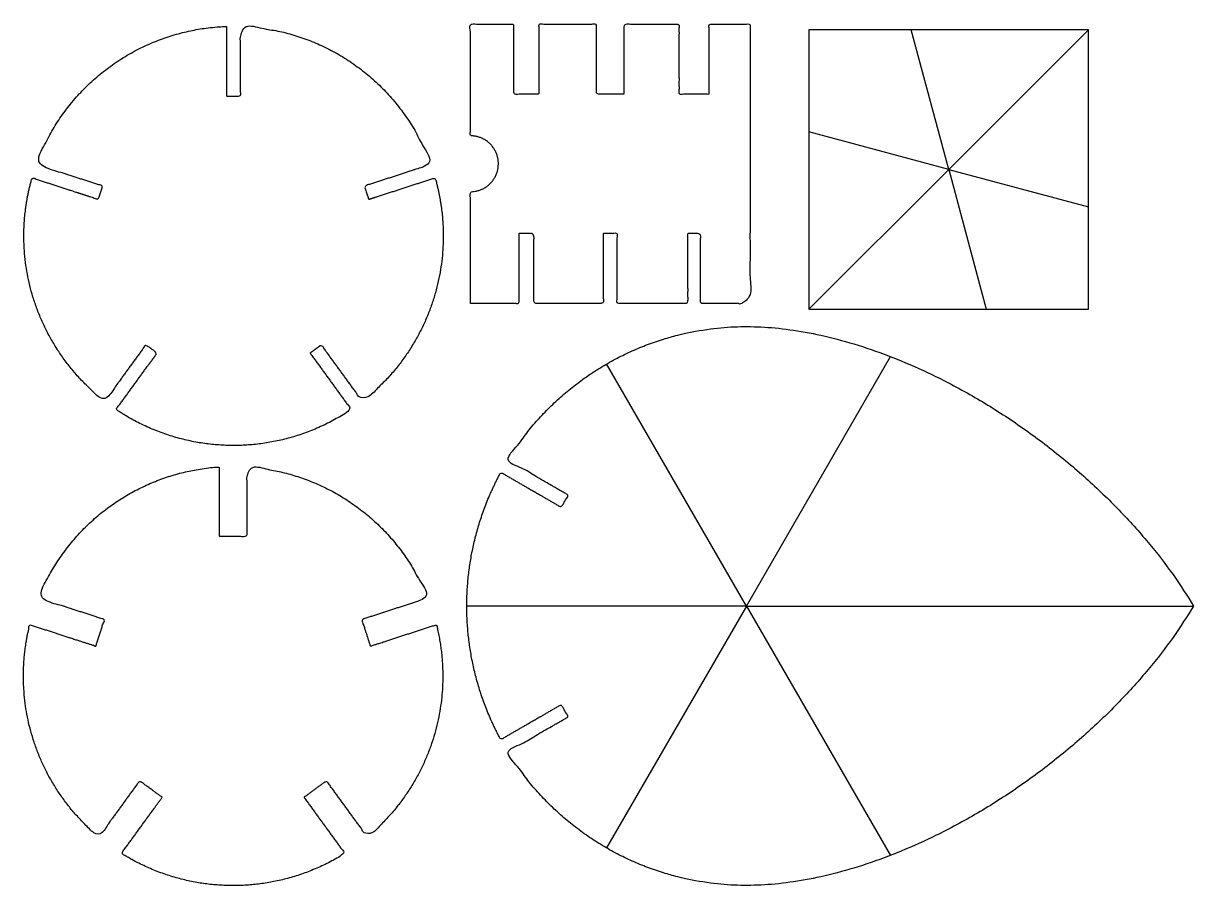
# Model space of a CAD drawing. Header units: millimetres. Extents: x 3.44 to 7.62, y 6.89 to 9.97.
import ezdxf

# ---------------------------------------------------------------- set-up
doc = ezdxf.new("R2010")
doc.units = ezdxf.units.MM
doc.layers.add('Default', color=18, linetype='Continuous', true_color=0x000000)

msp = doc.modelspace()

# ---------------------------------------------------------------- linework, layer by layer
at = {"layer": 'Default'}
for p, q in [((6.7487, 9.449), (6.6147, 9.949)), ((6.7487, 9.449), (7.2487, 9.949)), ((6.7487, 9.449), (6.2487, 9.583)), ((6.7487, 9.449), (6.2487, 8.949)), ((6.7487, 9.449), (7.2487, 9.315)), ((6.7487, 9.449), (6.8827, 8.949)), ((6.0248, 7.8867), (5.5248, 8.7528)), ((6.0248, 7.8867), (6.5401, 8.7793)), ((6.0248, 7.8867), (5.0248, 7.8867)), ((6.0248, 7.8867), (5.0248, 7.8867)), ((6.0248, 7.8867), (5.5248, 7.0207)), ((6.0248, 7.8867), (7.6244, 7.8867)), ((6.0248, 7.8867), (6.5401, 6.9942))]:
    msp.add_line(p, q, dxfattribs=at)
msp.add_lwpolyline([(6.2487, 8.949), (7.2487, 8.949), (7.2487, 9.949), (6.2487, 9.949)], close=True, dxfattribs=at)
for points, weights, knots in [([(4.9406, 9.2111), (4.9406, 9.3171), (4.9114, 9.4191), (4.7927, 9.3805), (4.6739, 9.3419), (4.6661, 9.3656), (4.6584, 9.3894), (4.7772, 9.428), (4.8959, 9.4666), (4.7229, 9.9439), (4.2156, 9.9609), (4.2156, 9.836), (4.2156, 9.7111), (4.1906, 9.7111), (4.1656, 9.7111), (4.1656, 9.8359), (4.1656, 9.9608), (3.6583, 9.9438), (3.4852, 9.4666), (3.604, 9.428), (3.7228, 9.3894), (3.7151, 9.3656), (3.7074, 9.3419), (3.5886, 9.3804), (3.4699, 9.419), (3.4406, 9.3171), (3.4406, 9.2111), (3.4406, 8.8446), (3.7297, 8.6192), (3.8031, 8.7203), (3.8765, 8.8213), (3.8967, 8.8066), (3.917, 8.7919), (3.8436, 8.6909), (3.7702, 8.5899), (3.9607, 8.4611), (4.1906, 8.4611), (4.4206, 8.4611), (4.6111, 8.5898), (4.5377, 8.6909), (4.4643, 8.7919), (4.4845, 8.8066), (4.5047, 8.8213), (4.5781, 8.7203), (4.6515, 8.6193), (4.9406, 8.8446), (4.9406, 9.2111)], [1, 0.944691734831, 0.910271656889, 0.910271656889, 0.910271656889, 0.910271656889, 0.910271656889, 0.910271656889, 0.910271656889, 0.791117011744, 1.00252443258, 1.00252443258, 1.00252443258, 1.00252443258, 1.00252443258, 1.00252443258, 1.00252443258, 0.791119605073, 0.910272199541, 0.910272199541, 0.910272199541, 0.910272199541, 0.910272199541, 0.910272199541, 0.910272199541, 0.94469243609, 1.00000124338, 0.83164841437, 0.856831235719, 0.856831235719, 0.856831235719, 0.856831235719, 0.856831235719, 0.856831235719, 0.856831235719, 0.882673437025, 0.994769329186, 0.882672414372, 0.856830764209, 0.856830764209, 0.856830764209, 0.856830764209, 0.856830764209, 0.856830764209, 0.856830764209, 0.831649380109, 1.00000107822], [0, 0, 0, 0.222465, 0.222465, 0.472471, 0.472471, 0.522472, 0.522472, 0.772251, 0.772251, 1.650189, 1.650189, 1.900194, 1.900194, 1.950196, 1.950196, 2.199917, 2.199917, 3.077849, 3.077849, 3.327857, 3.327857, 3.377858, 3.377858, 3.627626, 3.627626, 3.850094, 3.850094, 4.527256, 4.527256, 4.777264, 4.777264, 4.827266, 4.827266, 5.077029, 5.077029, 5.530283, 5.530283, 5.983541, 5.983541, 6.233548, 6.233548, 6.28355, 6.28355, 6.533321, 6.533321, 7.210485, 7.210485, 7.210485]), ([(5.0378, 8.9693), (5.1243, 8.9693), (5.2108, 8.9693), (5.2108, 9.0943), (5.2108, 9.2193), (5.2378, 9.2193), (5.2648, 9.2193), (5.2648, 9.0943), (5.2648, 8.9693), (5.3888, 8.9693), (5.5128, 8.9693), (5.5128, 9.0943), (5.5128, 9.2193), (5.5378, 9.2193), (5.5628, 9.2193), (5.5628, 9.0943), (5.5628, 8.9693), (5.6888, 8.9693), (5.8148, 8.9693), (5.8148, 9.0943), (5.8148, 9.2193), (5.8378, 9.2193), (5.8608, 9.2193), (5.8608, 9.0943), (5.8608, 8.9693), (5.9493, 8.9693), (6.0378, 8.9693), (6.0378, 9.4693), (6.0378, 9.9693), (5.9648, 9.9693), (5.8918, 9.9693), (5.8918, 9.8443), (5.8918, 9.7193), (5.8378, 9.7193), (5.7838, 9.7193), (5.7838, 9.8443), (5.7838, 9.9693), (5.6858, 9.9693), (5.5878, 9.9693), (5.5878, 9.8443), (5.5878, 9.7193), (5.5378, 9.7193), (5.4878, 9.7193), (5.4878, 9.8443), (5.4878, 9.9693), (5.3858, 9.9693), (5.2838, 9.9693), (5.2838, 9.8443), (5.2838, 9.7193), (5.2378, 9.7193), (5.1918, 9.7193), (5.1918, 9.8443), (5.1918, 9.9693), (5.1148, 9.9693), (5.0378, 9.9693), (5.0378, 9.7693), (5.0378, 9.5693), (5.1378, 9.5693), (5.1378, 9.4693), (5.1378, 9.3693), (5.0378, 9.3693), (5.0378, 9.1693), (5.0378, 8.9693)], [1, 1, 1, 1, 1, 1, 1, 1, 1, 1, 1, 1, 1, 1, 1, 1, 1, 1, 1, 1, 1, 1, 1, 1, 1, 1, 1, 1, 1, 1, 1, 1, 1, 1, 1, 1, 1, 1, 1, 1, 1, 1, 1, 1, 1, 1, 1, 1, 1, 1, 1, 1, 1, 1, 1, 1, 1, 0.707106781187, 1, 0.707106781187, 1, 1, 1], [0, 0, 0, 0.173, 0.173, 0.423, 0.423, 0.477, 0.477, 0.727, 0.727, 0.975, 0.975, 1.225, 1.225, 1.275, 1.275, 1.525, 1.525, 1.777, 1.777, 2.027, 2.027, 2.073, 2.073, 2.323, 2.323, 2.5, 2.5, 3.5, 3.5, 3.646, 3.646, 3.896, 3.896, 4.004, 4.004, 4.254, 4.254, 4.45, 4.45, 4.7, 4.7, 4.8, 4.8, 5.05, 5.05, 5.254, 5.254, 5.504, 5.504, 5.596, 5.596, 5.846, 5.846, 6, 6, 6.4, 6.4, 6.55708, 6.55708, 6.714159, 6.714159, 7.114159, 7.114159, 7.114159]), ([(7.6244, 7.8867), (7.0248, 8.8867), (6.0248, 8.8867), (5.464, 8.8867), (5.1714, 8.4083), (5.2796, 8.3459), (5.3878, 8.2834), (5.3753, 8.2617), (5.3628, 8.2401), (5.2546, 8.3025), (5.1465, 8.365), (5.0248, 8.1413), (5.0248, 7.8867), (5.0248, 7.6321), (5.1464, 7.4085), (5.2546, 7.4709), (5.3628, 7.5334), (5.3753, 7.5117), (5.3878, 7.4901), (5.2796, 7.4277), (5.1715, 7.3652), (5.464, 6.8867), (6.0248, 6.8867), (7.0248, 6.8867), (7.6244, 7.8867)], [1, 0.707106781187, 1, 0.811495389964, 0.865632027471, 0.865632027471, 0.865632027471, 0.865632027471, 0.865632027471, 0.865632027471, 0.865632027471, 0.898668035425, 0.993439633174, 0.898667499847, 0.865631654083, 0.865631654083, 0.865631654083, 0.865631654083, 0.865631654083, 0.865631654083, 0.865631654083, 0.811495467207, 0.999999752939, 0.707106606488, 0.999999752939], [0, 0, 0, 1.570796, 1.570796, 2.581753, 2.581753, 2.831756, 2.831756, 2.881756, 2.881756, 3.131579, 3.131579, 3.643199, 3.643199, 4.154822, 4.154822, 4.404827, 4.404827, 4.454828, 4.454828, 4.704647, 4.704647, 5.715603, 5.715603, 7.286402, 7.286402, 7.286402]), ([(4.9389, 7.6361), (4.9389, 7.7294), (4.916, 7.8198), (4.798, 7.7815), (4.6799, 7.7431), (4.6644, 7.7906), (4.649, 7.8382), (4.7671, 7.8766), (4.8851, 7.9149), (4.7097, 8.353), (4.2389, 8.3845), (4.2389, 8.2603), (4.2389, 8.1361), (4.1889, 8.1361), (4.1389, 8.1361), (4.1389, 8.2603), (4.1389, 8.3845), (3.668, 8.353), (3.4926, 7.9149), (3.6107, 7.8766), (3.7288, 7.8382), (3.7134, 7.7906), (3.6979, 7.7431), (3.5798, 7.7815), (3.4617, 7.8198), (3.4389, 7.7294), (3.4389, 7.6361), (3.4389, 7.285), (3.7086, 7.0601), (3.7816, 7.1606), (3.8545, 7.261), (3.895, 7.2316), (3.9354, 7.2022), (3.8625, 7.1018), (3.7895, 7.0013), (3.9726, 6.8861), (4.1889, 6.8861), (4.4052, 6.8861), (4.5883, 7.0013), (4.5153, 7.1018), (4.4423, 7.2022), (4.4828, 7.2316), (4.5232, 7.261), (4.5962, 7.1606), (4.6692, 7.0601), (4.9389, 7.285), (4.9389, 7.6361)], [1, 0.951013088614, 0.918412473208, 0.918412473208, 0.918412473208, 0.918412473208, 0.918412473208, 0.918412473208, 0.918412473208, 0.813457083663, 1.00572043084, 1.00572043084, 1.00572043084, 1.00572043084, 1.00572043084, 1.00572043084, 1.00572043084, 0.813457083663, 0.918412473208, 0.918412473208, 0.918412473208, 0.918412473208, 0.918412473208, 0.918412473208, 0.918412473208, 0.951013088614, 1, 0.837568353754, 0.855298199871, 0.855298199871, 0.855298199871, 0.855298199871, 0.855298199871, 0.855298199871, 0.855298199871, 0.883946178834, 0.989549717076, 0.883946178834, 0.855298199871, 0.855298199871, 0.855298199871, 0.855298199871, 0.855298199871, 0.855298199871, 0.855298199871, 0.837568353754, 1], [0, 0, 0, 0.197039, 0.197039, 0.44537, 0.44537, 0.54537, 0.54537, 0.793702, 0.793702, 1.619532, 1.619532, 1.867863, 1.867863, 1.967863, 1.967863, 2.216195, 2.216195, 3.042025, 3.042025, 3.290356, 3.290356, 3.390356, 3.390356, 3.638688, 3.638688, 3.835727, 3.835727, 4.489072, 4.489072, 4.737403, 4.737403, 4.837403, 4.837403, 5.085735, 5.085735, 5.514987, 5.514987, 5.944239, 5.944239, 6.192571, 6.192571, 6.292571, 6.292571, 6.540902, 6.540902, 7.194247, 7.194247, 7.194247])]:
    msp.add_rational_spline(points, weights, degree=2, knots=knots, dxfattribs=at)

doc.saveas('drawing.dxf')
